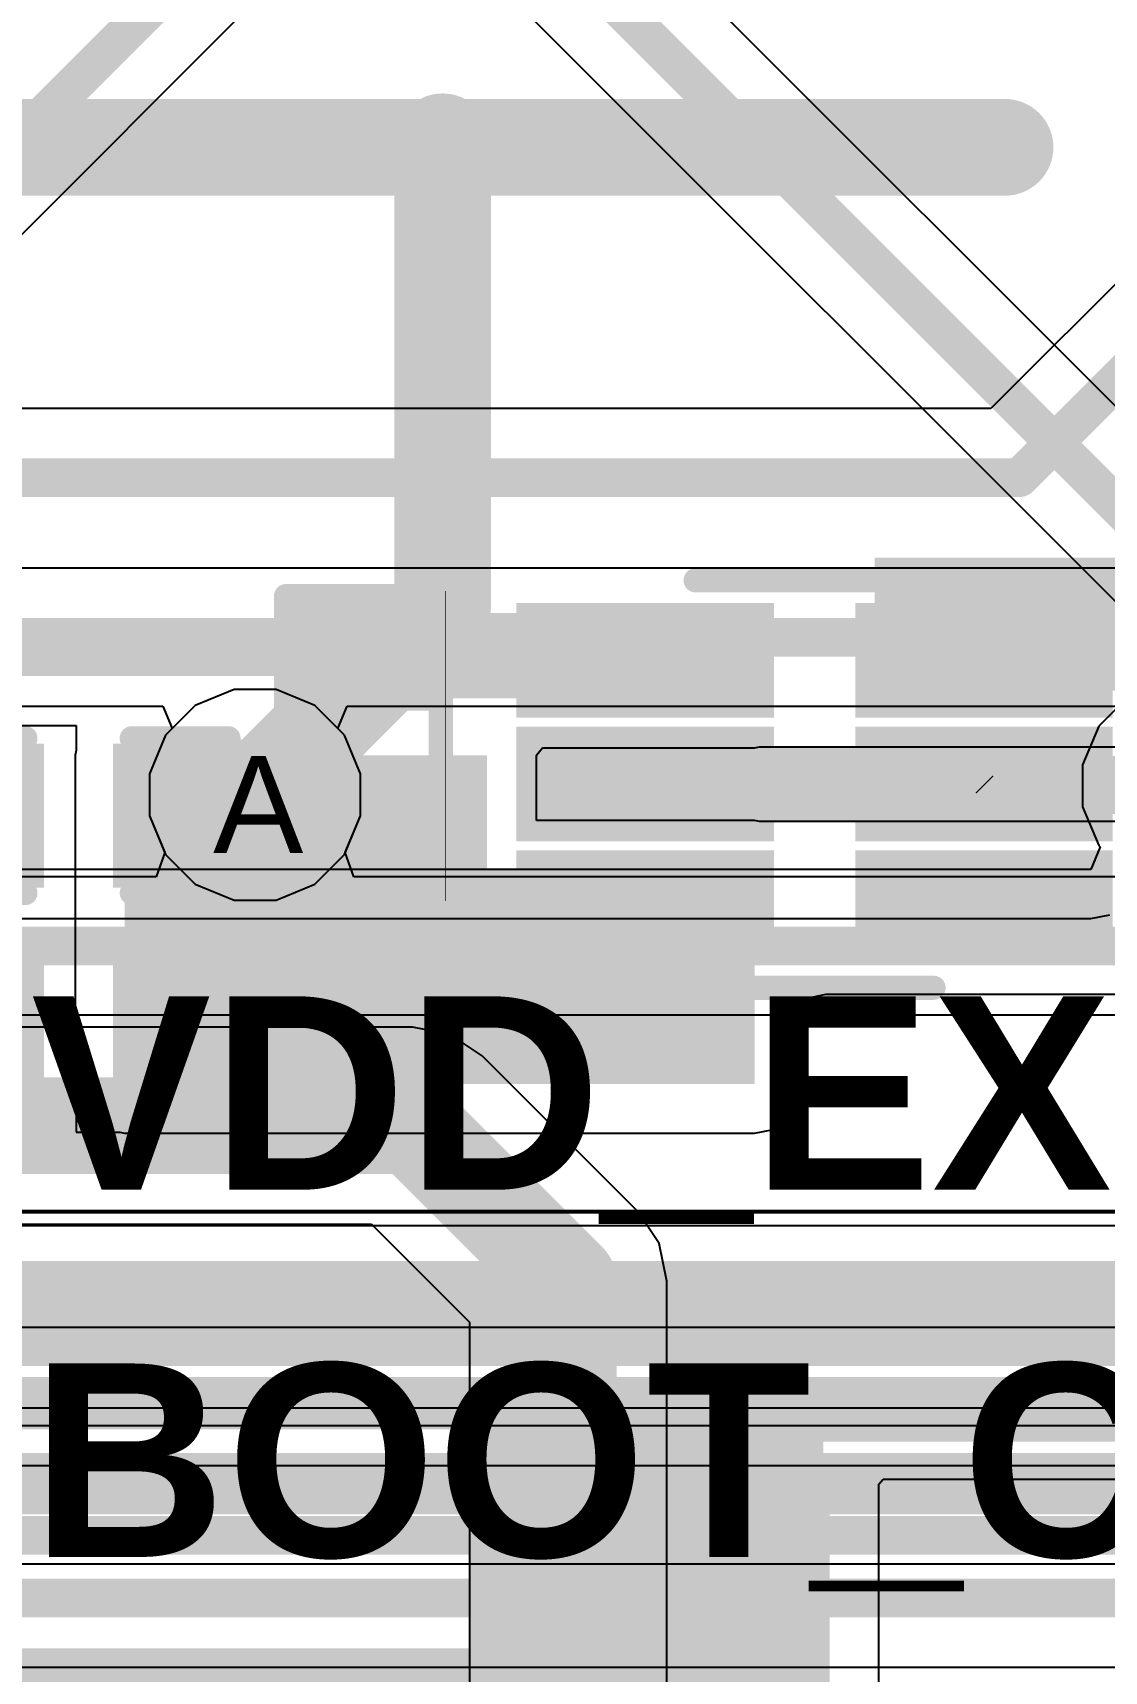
# Model space of a CAD drawing. Header units: inches. Extents: x 0 to 5271, y 0 to 5417.
# Drawn here: x 124.54 to 130.17, y 56.98 to 65.58 of the extents above; entities that cross this region are included whole.
import ezdxf

# ---------------------------------------------------------------- set-up
doc = ezdxf.new("R2010")
doc.units = ezdxf.units.IN
for name, color, linetype in [('Bottom Layer', 5, 'Continuous'), ('Bottom Overlay', 54, 'Continuous'), ('Bottom Paste', 16, 'Continuous'), ('Bottom Solder', 6, 'Continuous'), ('Drill Drawing', 1, 'Continuous'), ('L2_GND1', 16, 'Continuous'), ('L3_SIG1', 76, 'Continuous'), ('L4_PWR', 90, 'Continuous'), ('L5_GND2', 156, 'Continuous'), ('L6_SIG2', 130, 'Continuous'), ('L7_GND3', 216, 'Continuous'), ('Top Layer', 1, 'Continuous'), ('Top Overlay', 2, 'Continuous'), ('Via Holes', 16, 'Continuous')]:
    doc.layers.add(name, color=color, linetype=linetype)
doc.styles.add('Arial', font='', dxfattribs={"height": 0.2})
doc.styles.add('Arial_Bold', font='', dxfattribs={"height": 0.2})
doc.styles.get('Arial').set_extended_font_data('Arial')
doc.styles.get('Arial_Bold').set_extended_font_data('Arial', bold=True)

# ---------------------------------------------------------------- blocks, each defined once
blk = doc.blocks.new('RES_0402_B_286')
at = {"layer": 'Bottom Layer'}
for points in [[(-0.24130254, 0.31748476), (-0.24130254, -0.31751524), (-0.6985025399999999, -0.31751524), (-0.6985025399999999, 0.31748476)], [(0.69849746, 0.31748476), (0.69849746, -0.31751524), (0.24129746, -0.31751524), (0.24129746, 0.31748476)]]:
    blk.add_hatch(color=5, dxfattribs=at).paths.add_polyline_path(points)
at = {"layer": 'Bottom Paste'}
for points in [[(-0.24130254, 0.31748476), (-0.24130254, -0.31751524), (-0.6985025399999999, -0.31751524), (-0.6985025399999999, 0.31748476)], [(0.69849746, 0.31748476), (0.69849746, -0.31751524), (0.24129746, -0.31751524), (0.24129746, 0.31748476)]]:
    blk.add_hatch(color=16, dxfattribs=at).paths.add_polyline_path(points)
at = {"layer": 'Bottom Solder'}
for points in [[(-0.18630138, 0.37248592), (-0.18630138, -0.3725164), (-0.7535037, -0.3725164), (-0.7535037, 0.37248592)], [(0.7534986199999999, 0.37248592), (0.7534986199999999, -0.3725164), (0.1862963, -0.3725164), (0.1862962999999999, 0.37248592)]]:
    blk.add_hatch(color=6, dxfattribs=at).paths.add_polyline_path(points)
at = {"layer": 'Bottom Overlay'}
for points in [[(0.78739746, 0.40638476, 0.127, 0.127, 0), (-0.78740254, 0.40638476, 0.127, 0.127, 0)], [(-0.78740254, -0.40641524, 0.127, 0.127, 0), (-0.78740254, 0.40638476, 0.127, 0.127, 0)], [(0.8127974599999999, 0.43178476, 0.0032258, 0.0032258, 0), (-0.8128025399999999, 0.43178476, 0.0032258, 0.0032258, 0)], [(0.78739746, -0.40641524, 0.127, 0.127, 0), (0.78739746, 0.40638476, 0.127, 0.127, 0)], [(0.78739746, -0.40641524, 0.127, 0.127, 0), (-0.78740254, -0.40641524, 0.127, 0.127, 0)]]:
    blk.add_lwpolyline(points, format="xyseb", dxfattribs=at)
for points in [[(-0.8191525399999998, 0.40638476, 0.0635, 0.0635, 1), (-0.75565254, 0.40638476, 0.0635, 0.0635, 1)], [(-0.8191525399999998, 0.40638476, 0.0635, 0.0635, 1), (-0.75565254, 0.40638476, 0.0635, 0.0635, 1)], [(-0.8136077199999999, 0.43178476, 0.0016129, 0.0016129, 1), (-0.81199736, 0.43178476, 0.0016129, 0.0016129, 1)], [(0.7556474599999999, 0.40638476, 0.0635, 0.0635, 1), (0.8191474599999999, 0.40638476, 0.0635, 0.0635, 1)], [(0.7556474599999999, 0.40638476, 0.0635, 0.0635, 1), (0.8191474599999999, 0.40638476, 0.0635, 0.0635, 1)], [(0.81199228, 0.43178476, 0.0016129, 0.0016129, 1), (0.8136026399999999, 0.43178476, 0.0016129, 0.0016129, 1)], [(-0.8191525399999998, -0.40641524, 0.0635, 0.0635, 1), (-0.75565254, -0.40641524, 0.0635, 0.0635, 1)], [(-0.8191525399999998, -0.40641524, 0.0635, 0.0635, 1), (-0.75565254, -0.40641524, 0.0635, 0.0635, 1)], [(0.7556474599999999, -0.40641524, 0.0635, 0.0635, 1), (0.8191474599999999, -0.40641524, 0.0635, 0.0635, 1)], [(0.7556474599999999, -0.40641524, 0.0635, 0.0635, 1), (0.8191474599999999, -0.40641524, 0.0635, 0.0635, 1)]]:
    blk.add_lwpolyline(points, format="xyseb", close=True, dxfattribs=at)
blk = doc.blocks.new('SC_70_6_B_297')
at = {"layer": 'Bottom Layer'}
for points in [[(-1.4650212, 0.8499652799999999), (-0.31502096, 0.8499652799999999), (-0.31502096, 0.44996608), (-1.4650212, 0.44996608)], [(0.3150108, 0.8499652799999999), (1.46501104, 0.8499652799999999), (1.46501104, 0.44996608), (0.3150108, 0.44996608)], [(-1.4650212, 0.19997928), (-0.31502096, 0.19997928), (-0.31502096, -0.20001992), (-1.4650212, -0.20001992)], [(0.3150108, 0.19997928), (1.46501104, 0.19997928), (1.46501104, -0.20001992), (0.3150108, -0.20001992)], [(-1.4650212, -0.45000672), (-0.31502096, -0.45000672), (-0.31502096, -0.85000592), (-1.4650212, -0.85000592)], [(0.3150108, -0.45000672), (1.46501104, -0.45000672), (1.46501104, -0.85000592), (0.3150108, -0.85000592)]]:
    blk.add_hatch(color=5, dxfattribs=at).paths.add_polyline_path(points)
at = {"layer": 'Bottom Paste'}
for points in [[(-1.4650212, 0.8499652799999999), (-0.31502096, 0.8499652799999999), (-0.31502096, 0.44996608), (-1.4650212, 0.44996608)], [(0.3150108, 0.8499652799999999), (1.46501104, 0.8499652799999999), (1.46501104, 0.44996608), (0.3150108, 0.44996608)], [(-1.4650212, 0.19997928), (-0.31502096, 0.19997928), (-0.31502096, -0.20001992), (-1.4650212, -0.20001992)], [(0.3150108, 0.19997928), (1.46501104, 0.19997928), (1.46501104, -0.20001992), (0.3150108, -0.20001992)], [(-1.4650212, -0.45000672), (-0.31502096, -0.45000672), (-0.31502096, -0.85000592), (-1.4650212, -0.85000592)], [(0.3150108, -0.45000672), (1.46501104, -0.45000672), (1.46501104, -0.85000592), (0.3150108, -0.85000592)]]:
    blk.add_hatch(color=16, dxfattribs=at).paths.add_polyline_path(points)
at = {"layer": 'Bottom Solder'}
for points in [[(-1.5666212, 0.95156528), (-0.21342096, 0.95156528), (-0.21342096, 0.34836608), (-1.5666212, 0.34836608)], [(0.2134108, 0.95156528), (1.56661104, 0.95156528), (1.56661104, 0.34836608), (0.2134108, 0.34836608)], [(-1.5666212, 0.30157928), (-0.21342096, 0.30157928), (-0.21342096, -0.30161992), (-1.5666212, -0.30161992)], [(0.2134108, 0.30157928), (1.56661104, 0.30157928), (1.56661104, -0.30161992), (0.2134108, -0.30161992)], [(-1.5666212, -0.3484067199999999), (-0.21342096, -0.3484067199999999), (-0.21342096, -0.9516059199999999), (-1.5666212, -0.9516059199999999)], [(0.2134108, -0.3484067199999999), (1.56661104, -0.3484067199999999), (1.56661104, -0.9516059199999999), (0.2134108, -0.9516059199999999)]]:
    blk.add_hatch(color=6, dxfattribs=at).paths.add_polyline_path(points)
at = {"layer": 'Bottom Overlay'}
for points in [[(0.62498732, 1.06998008, 0.127, 0.127, 0), (-0.62499748, 1.06998008, 0.127, 0.127, 0)], [(-1.74061628, -0.53342032, 0.127, 0.127, 0), (-1.74061628, -0.78742032, 0.127, 0.127, 0)], [(-1.61361628, -0.66042032, 0.127, 0.127, 0), (-1.74061628, -0.53342032, 0.127, 0.127, 0)], [(-1.61361628, -0.66042032, 0.127, 0.127, 0), (-1.74061628, -0.78742032, 0.127, 0.127, 0)], [(0.62498732, -1.07002072, 0.127, 0.127, 0), (-0.62499748, -1.07002072, 0.127, 0.127, 0)]]:
    blk.add_lwpolyline(points, format="xyseb", dxfattribs=at)
for points in [[(-0.6567474799999999, 1.06998008, 0.0635, 0.0635, 1), (-0.5932474799999999, 1.06998008, 0.0635, 0.0635, 1)], [(0.59323732, 1.06998008, 0.0635, 0.0635, 1), (0.65673732, 1.06998008, 0.0635, 0.0635, 1)], [(-1.77236628, -0.53342032, 0.0635, 0.0635, 1), (-1.70886628, -0.53342032, 0.0635, 0.0635, 1)], [(-1.77236628, -0.53342032, 0.0635, 0.0635, 1), (-1.70886628, -0.53342032, 0.0635, 0.0635, 1)], [(-1.64536628, -0.66042032, 0.0635, 0.0635, 1), (-1.58186628, -0.66042032, 0.0635, 0.0635, 1)], [(-1.64536628, -0.66042032, 0.0635, 0.0635, 1), (-1.58186628, -0.66042032, 0.0635, 0.0635, 1)], [(-1.77236628, -0.78742032, 0.0635, 0.0635, 1), (-1.70886628, -0.78742032, 0.0635, 0.0635, 1)], [(-1.77236628, -0.78742032, 0.0635, 0.0635, 1), (-1.70886628, -0.78742032, 0.0635, 0.0635, 1)], [(-0.6567474799999999, -1.07002072, 0.0635, 0.0635, 1), (-0.5932474799999999, -1.07002072, 0.0635, 0.0635, 1)], [(0.59323732, -1.07002072, 0.0635, 0.0635, 1), (0.65673732, -1.07002072, 0.0635, 0.0635, 1)]]:
    blk.add_lwpolyline(points, format="xyseb", close=True, dxfattribs=at)
blk = doc.blocks.new('SOD_123_B_302')
at = {"layer": 'Bottom Layer'}
for points in [[(-2.05001368, -0.45001053), (-2.05001368, 0.4499902099999999), (-1.10001304, 0.4499902099999999), (-1.10001304, -0.45001053)], [(1.09999272, -0.45001053), (1.09999272, 0.4499902099999999), (2.04999336, 0.4499902099999999), (2.04999336, -0.45001053)]]:
    blk.add_hatch(color=5, dxfattribs=at).paths.add_polyline_path(points)
at = {"layer": 'Bottom Overlay'}
for points in [[(0.96524064, 0.5077358399999999), (2.81944064, 0.5077358399999999), (2.81944064, 0.79973424), (0.96524064, 0.79973424)], [(2.11987384, -0.78776576), (2.81944064, -0.78776576), (2.81944064, 0.7870342399999999), (2.11987384, 0.7870342399999999)], [(0.96524064, -0.80031336), (2.81944064, -0.80031336), (2.81944064, -0.50831496), (0.96524064, -0.50831496)]]:
    blk.add_hatch(color=54, dxfattribs=at).paths.add_polyline_path(points)
at = {"layer": 'Bottom Paste'}
for points in [[(-2.05001368, -0.45001053), (-2.05001368, 0.4499902099999999), (-1.10001304, 0.4499902099999999), (-1.10001304, -0.45001053)], [(1.09999272, -0.45001053), (1.09999272, 0.4499902099999999), (2.04999336, 0.4499902099999999), (2.04999336, -0.45001053)]]:
    blk.add_hatch(color=16, dxfattribs=at).paths.add_polyline_path(points)
at = {"layer": 'Bottom Solder'}
for points in [[(-2.15161368, -0.5516105299999999), (-2.15161368, 0.55159021), (-0.9984130399999999, 0.55159021), (-0.9984130399999999, -0.5516105299999999)], [(0.99839272, -0.5516105299999999), (0.99839272, 0.55159021), (2.15159336, 0.55159021), (2.15159336, -0.5516105299999999)]]:
    blk.add_hatch(color=6, dxfattribs=at).paths.add_polyline_path(points)
at = {"layer": 'Bottom Overlay'}
for points in [[(-1.37161016, 0.7365898399999999, 0.127, 0.127, 0), (-1.37161016, 0.58418984, 0.127, 0.127, 0)], [(0.96518984, 0.7365898399999999, 0.127, 0.127, 0), (-1.37161016, 0.7365898399999999, 0.127, 0.127, 0)], [(-1.37161016, -0.58421016, 0.127, 0.127, 0), (-1.37161016, -0.7366101599999999, 0.127, 0.127, 0)], [(0.96518984, -0.7366101599999999, 0.127, 0.127, 0), (-1.37161016, -0.7366101599999999, 0.127, 0.127, 0)]]:
    blk.add_lwpolyline(points, format="xyseb", dxfattribs=at)
for points in [[(-1.40336016, 0.7365898399999999, 0.0635, 0.0635, 1), (-1.33986016, 0.7365898399999999, 0.0635, 0.0635, 1)], [(-1.40336016, 0.7365898399999999, 0.0635, 0.0635, 1), (-1.33986016, 0.7365898399999999, 0.0635, 0.0635, 1)], [(0.9334398399999999, 0.7365898399999999, 0.0635, 0.0635, 1), (0.99693984, 0.7365898399999999, 0.0635, 0.0635, 1)], [(-1.40336016, 0.58418984, 0.0635, 0.0635, 1), (-1.33986016, 0.58418984, 0.0635, 0.0635, 1)], [(-1.40336016, -0.58421016, 0.0635, 0.0635, 1), (-1.33986016, -0.58421016, 0.0635, 0.0635, 1)], [(-1.40336016, -0.7366101599999999, 0.0635, 0.0635, 1), (-1.33986016, -0.7366101599999999, 0.0635, 0.0635, 1)], [(-1.40336016, -0.7366101599999999, 0.0635, 0.0635, 1), (-1.33986016, -0.7366101599999999, 0.0635, 0.0635, 1)], [(0.9334398399999999, -0.7366101599999999, 0.0635, 0.0635, 1), (0.99693984, -0.7366101599999999, 0.0635, 0.0635, 1)]]:
    blk.add_lwpolyline(points, format="xyseb", close=True, dxfattribs=at)
blk = doc.blocks.new('CAP_0402_B_333')
at = {"layer": 'Bottom Layer'}
for points in [[(-0.2413177799999999, 0.31751524), (-0.2413177800000001, -0.31748476), (-0.69851778, -0.31748476), (-0.69851778, 0.31751524)], [(0.6984822199999999, 0.31751524), (0.6984822199999999, -0.31748476), (0.2412822199999999, -0.31748476), (0.24128222, 0.31751524)]]:
    blk.add_hatch(color=5, dxfattribs=at).paths.add_polyline_path(points)
at = {"layer": 'Bottom Paste'}
for points in [[(-0.2413177799999999, 0.31751524), (-0.2413177800000001, -0.31748476), (-0.69851778, -0.31748476), (-0.69851778, 0.31751524)], [(0.6984822199999999, 0.31751524), (0.6984822199999999, -0.31748476), (0.2412822199999999, -0.31748476), (0.24128222, 0.31751524)]]:
    blk.add_hatch(color=16, dxfattribs=at).paths.add_polyline_path(points)
at = {"layer": 'Bottom Solder'}
for points in [[(-0.1813178999999999, 0.3775151199999999), (-0.1813179000000001, -0.37748464), (-0.75851766, -0.3774846399999999), (-0.75851766, 0.37751512)], [(0.7584820999999999, 0.3775151199999999), (0.7584820999999999, -0.37748464), (0.1812823399999999, -0.3774846399999999), (0.1812823400000001, 0.37751512)]]:
    blk.add_hatch(color=6, dxfattribs=at).paths.add_polyline_path(points)
at = {"layer": 'Bottom Overlay'}
for points in [[(-0.78741778, -0.40638476, 0.127, 0.127, 0), (-0.78741778, 0.40641524, 0.127, 0.127, 0)], [(-0.78741778, 0.40641524, 0.127, 0.127, 0), (-0.27941778, 0.40641524, 0.127, 0.127, 0)], [(0.27938222, 0.40641524, 0.127, 0.127, 0), (0.78738222, 0.40641524, 0.127, 0.127, 0)], [(0.78738222, -0.40638476, 0.127, 0.127, 0), (0.78738222, 0.40641524, 0.127, 0.127, 0)], [(-0.78741778, -0.40638476, 0.127, 0.127, 0), (-0.27941778, -0.40638476, 0.127, 0.127, 0)], [(0.27938222, -0.40638476, 0.127, 0.127, 0), (0.78738222, -0.40638476, 0.127, 0.127, 0)]]:
    blk.add_lwpolyline(points, format="xyseb", dxfattribs=at)
for points in [[(-0.81916778, 0.40641524, 0.0635, 0.0635, 1), (-0.75566778, 0.40641524, 0.0635, 0.0635, 1)], [(-0.81916778, 0.40641524, 0.0635, 0.0635, 1), (-0.75566778, 0.40641524, 0.0635, 0.0635, 1)], [(-0.3111677799999999, 0.40641524, 0.0635, 0.0635, 1), (-0.24766778, 0.40641524, 0.0635, 0.0635, 1)], [(0.24763222, 0.40641524, 0.0635, 0.0635, 1), (0.31113222, 0.40641524, 0.0635, 0.0635, 1)], [(0.75563222, 0.40641524, 0.0635, 0.0635, 1), (0.81913222, 0.40641524, 0.0635, 0.0635, 1)], [(0.75563222, 0.40641524, 0.0635, 0.0635, 1), (0.81913222, 0.40641524, 0.0635, 0.0635, 1)], [(-0.81916778, -0.40638476, 0.0635, 0.0635, 1), (-0.75566778, -0.40638476, 0.0635, 0.0635, 1)], [(-0.81916778, -0.40638476, 0.0635, 0.0635, 1), (-0.75566778, -0.40638476, 0.0635, 0.0635, 1)], [(-0.3111677799999999, -0.40638476, 0.0635, 0.0635, 1), (-0.24766778, -0.40638476, 0.0635, 0.0635, 1)], [(0.24763222, -0.40638476, 0.0635, 0.0635, 1), (0.31113222, -0.40638476, 0.0635, 0.0635, 1)], [(0.75563222, -0.40638476, 0.0635, 0.0635, 1), (0.81913222, -0.40638476, 0.0635, 0.0635, 1)], [(0.75563222, -0.40638476, 0.0635, 0.0635, 1), (0.81913222, -0.40638476, 0.0635, 0.0635, 1)]]:
    blk.add_lwpolyline(points, format="xyseb", close=True, dxfattribs=at)
blk = doc.blocks.new('CAP_0402_B_336')
at = {"layer": 'Bottom Layer'}
for points in [[(-0.2413380999999999, 0.3175101599999999), (-0.2413381000000001, -0.31748984), (-0.6985381, -0.3174898399999999), (-0.6985381, 0.31751016)], [(0.6984619, 0.3175101599999999), (0.6984619, -0.31748984), (0.2412618999999999, -0.3174898399999999), (0.2412619000000001, 0.31751016)]]:
    blk.add_hatch(color=5, dxfattribs=at).paths.add_polyline_path(points)
at = {"layer": 'Bottom Paste'}
for points in [[(-0.2413380999999999, 0.3175101599999999), (-0.2413381000000001, -0.31748984), (-0.6985381, -0.3174898399999999), (-0.6985381, 0.31751016)], [(0.6984619, 0.3175101599999999), (0.6984619, -0.31748984), (0.2412618999999999, -0.3174898399999999), (0.2412619000000001, 0.31751016)]]:
    blk.add_hatch(color=16, dxfattribs=at).paths.add_polyline_path(points)
at = {"layer": 'Bottom Solder'}
for points in [[(-0.1813382199999999, 0.3775100399999999), (-0.1813382200000001, -0.3774897200000001), (-0.75853798, -0.3774897199999999), (-0.75853798, 0.37751004)], [(0.75846178, 0.3775100399999999), (0.75846178, -0.3774897200000001), (0.1812620199999999, -0.3774897199999999), (0.1812620200000001, 0.37751004)]]:
    blk.add_hatch(color=6, dxfattribs=at).paths.add_polyline_path(points)
at = {"layer": 'Bottom Overlay'}
for points in [[(-0.7874381, 0.40641016, 0.127, 0.127, 0), (-0.2794381, 0.40641016, 0.127, 0.127, 0)], [(-0.7874381, -0.4063898399999999, 0.127, 0.127, 0), (-0.7874381, 0.40641016, 0.127, 0.127, 0)], [(0.2793619, 0.40641016, 0.127, 0.127, 0), (0.7873619, 0.40641016, 0.127, 0.127, 0)], [(0.7873619, -0.4063898399999999, 0.127, 0.127, 0), (0.7873619, 0.40641016, 0.127, 0.127, 0)], [(-0.7874381, -0.4063898399999999, 0.127, 0.127, 0), (-0.2794381, -0.4063898399999999, 0.127, 0.127, 0)], [(0.2793619, -0.4063898399999999, 0.127, 0.127, 0), (0.7873619, -0.4063898399999999, 0.127, 0.127, 0)]]:
    blk.add_lwpolyline(points, format="xyseb", dxfattribs=at)
for points in [[(-0.8191881, 0.40641016, 0.0635, 0.0635, 1), (-0.7556881, 0.40641016, 0.0635, 0.0635, 1)], [(-0.8191881, 0.40641016, 0.0635, 0.0635, 1), (-0.7556881, 0.40641016, 0.0635, 0.0635, 1)], [(-0.3111881, 0.40641016, 0.0635, 0.0635, 1), (-0.2476881, 0.40641016, 0.0635, 0.0635, 1)], [(0.2476119, 0.40641016, 0.0635, 0.0635, 1), (0.3111119, 0.40641016, 0.0635, 0.0635, 1)], [(0.7556119, 0.40641016, 0.0635, 0.0635, 1), (0.8191118999999999, 0.40641016, 0.0635, 0.0635, 1)], [(0.7556119, 0.40641016, 0.0635, 0.0635, 1), (0.8191118999999999, 0.40641016, 0.0635, 0.0635, 1)], [(-0.8191881, -0.4063898399999999, 0.0635, 0.0635, 1), (-0.7556881, -0.4063898399999999, 0.0635, 0.0635, 1)], [(-0.8191881, -0.4063898399999999, 0.0635, 0.0635, 1), (-0.7556881, -0.4063898399999999, 0.0635, 0.0635, 1)], [(-0.3111881, -0.4063898399999999, 0.0635, 0.0635, 1), (-0.2476881, -0.4063898399999999, 0.0635, 0.0635, 1)], [(0.2476119, -0.4063898399999999, 0.0635, 0.0635, 1), (0.3111119, -0.4063898399999999, 0.0635, 0.0635, 1)], [(0.7556119, -0.4063898399999999, 0.0635, 0.0635, 1), (0.8191118999999999, -0.4063898399999999, 0.0635, 0.0635, 1)], [(0.7556119, -0.4063898399999999, 0.0635, 0.0635, 1), (0.8191118999999999, -0.4063898399999999, 0.0635, 0.0635, 1)]]:
    blk.add_lwpolyline(points, format="xyseb", close=True, dxfattribs=at)

msp = doc.modelspace()

# ---------------------------------------------------------------- hatches: boundary and pattern name
at = {"layer": 'Bottom Layer'}
for points in [[(128.96514212, 62.12647467999999), (135.72616492, 62.12647467999999), (135.72616492, 62.82649868), (128.96514212, 62.82649868)], [(125.96255732, 62.08659667999999), (128.33512052, 62.08659667999999), (128.33512052, 62.53510988), (125.96255732, 62.53510988)], [(127.18511012, 61.43661067999999), (130.11515252, 61.43661067999999), (130.11515252, 61.83660988), (127.18511012, 61.83660988)], [(125.02494172, 60.06175948), (126.93009412, 60.06175948), (126.93009412, 61.78814668), (125.02494172, 61.78814668)], [(125.02494172, 60.78662467999999), (128.33512052, 60.78662467999999), (128.33512052, 61.18662388), (125.02494172, 61.18662388)], [(126.28005732, 60.06175948), (128.33512052, 60.06175948), (128.33512052, 61.18662388), (126.28005732, 61.18662388)], [(126.97718572, 55.36895707999999), (128.72897292, 55.36895707999999), (128.72897292, 57.95929988), (126.97718572, 57.95929988)]]:
    msp.add_hatch(color=5, dxfattribs=at).paths.add_polyline_path(points)
h = msp.add_hatch(color=5, dxfattribs=at)
edge = h.paths.add_edge_path()
edge.add_arc((125.71074172, 61.57980572), 0.2999994, 0, 360)
at = {"layer": 'L2_GND1'}
h = msp.add_hatch(color=16, dxfattribs=at)
edge = h.paths.add_edge_path()
edge.add_arc((125.71074172, 61.57980572), 0.2999994, 0, 360)
at = {"layer": 'L3_SIG1'}
h = msp.add_hatch(color=76, dxfattribs=at)
edge = h.paths.add_edge_path()
edge.add_arc((125.71074172, 61.57980572), 0.2999994, 0, 360)
at = {"layer": 'L4_PWR'}
h = msp.add_hatch(color=90, dxfattribs=at)
edge = h.paths.add_edge_path()
edge.add_arc((125.71074172, 61.57980572), 0.2999994, 0, 360)
at = {"layer": 'L5_GND2'}
h = msp.add_hatch(color=156, dxfattribs=at)
edge = h.paths.add_edge_path()
edge.add_arc((125.71074172, 61.57980572), 0.2999994, 0, 360)
at = {"layer": 'L6_SIG2'}
h = msp.add_hatch(color=130, dxfattribs=at)
edge = h.paths.add_edge_path()
edge.add_arc((125.71074172, 61.57980572), 0.2999994, 0, 360)
at = {"layer": 'L7_GND3'}
h = msp.add_hatch(color=216, dxfattribs=at)
edge = h.paths.add_edge_path()
edge.add_arc((125.71074172, 61.57980572), 0.2999994, 0, 360)
at = {"layer": 'Top Layer'}
h = msp.add_hatch(color=1, dxfattribs=at)
edge = h.paths.add_edge_path()
edge.add_arc((125.71074172, 61.57980572), 0.2999994, 0, 360)
at = {"layer": 'Via Holes'}
h = msp.add_hatch(color=7, dxfattribs=at)
edge = h.paths.add_edge_path()
edge.add_arc((125.71074172, 61.57980572), 0.1499997, 0, 360)

# ---------------------------------------------------------------- linework, layer by layer
at = {"layer": 'Bottom Layer'}
for p, q in [((131.02637244, 65.0588234), (129.57611626, 63.60856722)), ((129.57611626, 63.60856722), (121.8184127, 63.60856722)), ((122.3629506, 61.94363277999999), (124.77094172, 61.94363277999999)), ((124.77094172, 61.94363277999999), (124.77094172, 61.81316313999999)), ((124.77094172, 61.81316313999999), (124.76596586, 61.78814668)), ((127.18906998, 61.78814413999999), (127.22146768, 61.82762082)), ((127.22146768, 61.82762082), (128.33512052, 61.82762082)), ((128.33512052, 61.82762082), (128.36013698, 61.83259667999999)), ((128.36013698, 61.83259667999999), (128.5841472, 61.83259667999999)), ((128.5841472, 61.83259667999999), (128.58911036, 61.83259414)), ((128.58911036, 61.83259414), (128.58911036, 61.83259159999999)), ((128.58911036, 61.83259159999999), (128.71115228, 61.83259159999999)), ((128.71115228, 61.83259159999999), (128.71115228, 61.83259667999999)), ((128.71115228, 61.83259667999999), (130.36914744, 61.83259667999999)), ((124.76596586, 61.78814668), (124.76596586, 61.18662388)), ((127.18906998, 61.44559973999999), (127.18906998, 61.78814413999999)), ((128.33512052, 61.44559973999999), (127.18906998, 61.44559973999999)), ((128.36013698, 61.44062388), (128.33512052, 61.44559973999999)), ((128.58414466, 61.44062388), (128.36013698, 61.44062388)), ((128.58911544, 61.44062642), (128.58414466, 61.44062388)), ((128.7111472, 61.44062642), (128.58911544, 61.44062642)), ((128.71611798, 61.44062388), (128.7111472, 61.44062642)), ((130.36914744, 61.44062388), (128.71611798, 61.44062388)), ((124.76596586, 61.18662388), (124.76596586, 60.06175948)), ((128.59409638, 60.5086039), (128.7111472, 60.53262214)), ((128.59409638, 60.06175948), (128.59409638, 60.5086039)), ((128.7111472, 60.53262214), (128.72109892, 60.53262468)), ((128.72109892, 60.53262468), (130.36914744, 60.53262468)), ((124.76596586, 60.06175948), (124.77104332, 60.03623248)), ((124.77104332, 60.03623248), (124.77104332, 59.80775947999999)), ((128.57438344, 59.96265376), (128.59409638, 60.06175948)), ((128.51824436, 59.87863564), (128.57438344, 59.96265376)), ((128.33512052, 59.80278361999999), (128.43422624, 59.82249656)), ((128.43422624, 59.82249656), (128.51824436, 59.87863564)), ((124.77104332, 59.80775947999999), (124.99992526, 59.80775947999999)), ((124.99992526, 59.80775947999999), (125.02494172, 59.80278361999999)), ((125.02494172, 59.80278361999999), (128.33512052, 59.80278361999999)), ((131.29399446, 59.31596722), (122.81384632, 59.31596722)), ((128.98794878, 57.95929734), (129.00987406, 57.98601306)), ((128.98794878, 56.87455478), (128.98794878, 57.95929734)), ((129.00987406, 57.98601306), (134.12616812, 57.98601306))]:
    msp.add_line(p, q, dxfattribs=at)
for points in [[(129.72629884, 63.246, 0.2032, 0.2032, 0), (131.90618272, 65.42588388, 0.2032, 0.2032, 0)], [(121.8184, 63.246, 0.2032, 0.2032, 0), (129.72629884, 63.246, 0.2032, 0.2032, 0)], [(121.412, 62.30619999999999, 0.2032, 0.2032, 0), (126.27974744, 62.30619999999999, 0.2032, 0.2032, 0)], [(126.27974744, 62.30619999999999, 0.2032, 0.2032, 0), (126.28005732, 62.30650987999999, 0.2032, 0.2032, 0)], [(129.54502412, 61.63173347999999, 0.3048, 0.3048, 0), (130.60770932, 61.63173347999999, 0.3048, 0.3048, 0)], [(129.54014732, 61.63661028, 0.127, 0.127, 0), (129.54502412, 61.63173347999999, 0.127, 0.127, 0)], [(129.54502412, 61.63173347999999, 0.127, 0.127, 0), (129.58144772, 61.59530987999999, 0.127, 0.127, 0)], [(58.37762264, 58.9534, 0.2032, 0.2032, 0), (131.44417704, 58.9534, 0.2032, 0.2032, 0)], [(100.53319492, 58.34858027999999, 0.2032, 0.2032, 0), (139.56898172, 58.34858027999999, 0.2032, 0.2032, 0)], [(13.68919792, 56.46092848, 1.27, 1.27, 0), (127.85307932, 56.46092848, 1.27, 1.27, 0)]]:
    msp.add_lwpolyline(points, format="xyseb", dxfattribs=at)
for points in [[(129.67549884, 63.246, 0.1016, 0.1016, 1), (129.77709884, 63.246, 0.1016, 0.1016, 1)], [(129.67549884, 63.246, 0.1016, 0.1016, 1), (129.77709884, 63.246, 0.1016, 0.1016, 1)], [(126.22894744, 62.30619999999999, 0.1016, 0.1016, 1), (126.33054744, 62.30619999999999, 0.1016, 0.1016, 1)], [(126.22894744, 62.30619999999999, 0.1016, 0.1016, 1), (126.33054744, 62.30619999999999, 0.1016, 0.1016, 1)], [(126.22925732, 62.30650987999999, 0.1016, 0.1016, 1), (126.33085732, 62.30650987999999, 0.1016, 0.1016, 1)], [(129.46882412, 61.63173347999999, 0.1524, 0.1524, 1), (129.62122412, 61.63173347999999, 0.1524, 0.1524, 1)], [(129.50839732, 61.63661028, 0.0635, 0.0635, 1), (129.57189732, 61.63661028, 0.0635, 0.0635, 1)], [(129.51327412, 61.63173347999999, 0.0635, 0.0635, 1), (129.57677412, 61.63173347999999, 0.0635, 0.0635, 1)], [(129.51327412, 61.63173347999999, 0.0635, 0.0635, 1), (129.57677412, 61.63173347999999, 0.0635, 0.0635, 1)], [(129.54969772, 61.59530987999999, 0.0635, 0.0635, 1), (129.61319772, 61.59530987999999, 0.0635, 0.0635, 1)], [(127.53557932, 56.46092848, 0.635, 0.635, 1), (128.17057932, 56.46092848, 0.635, 0.635, 1)]]:
    msp.add_lwpolyline(points, format="xyseb", close=True, dxfattribs=at)
at = {"layer": 'L2_GND1'}
for p, q in [((125.60054382, 62.13380512), (125.39692726, 62.04946442)), ((125.82093962, 62.13380512), (125.60054382, 62.13380512)), ((126.02455618, 62.04946442), (125.82093962, 62.13380512)), ((125.39692726, 62.04946442), (125.24108302, 61.89362018)), ((126.18040042, 61.89362018), (126.02455618, 62.04946442)), ((125.24108302, 61.89362018), (125.15674232, 61.69000361999999)), ((126.26474112, 61.69000361999999), (126.18040042, 61.89362018)), ((125.15674232, 61.69000361999999), (125.15674232, 61.46960781999999)), ((126.26474112, 61.46960781999999), (126.26474112, 61.69000361999999)), ((125.15674232, 61.46960781999999), (125.24108302, 61.26599126)), ((126.18040042, 61.26599126), (126.26474112, 61.46960781999999)), ((125.24108302, 61.26599126), (125.39692726, 61.11014702)), ((126.02455618, 61.11014702), (126.18040042, 61.26599126)), ((125.39692726, 61.11014702), (125.60054382, 61.02580631999999)), ((125.82093962, 61.02580631999999), (126.02455618, 61.11014702)), ((125.60054382, 61.02580631999999), (125.82093962, 61.02580631999999)), ((135.35162414, 58.78256722), (115.4577066, 58.78256467999999)), ((115.60788664, 58.05743024), (135.47862414, 58.05743278))]:
    msp.add_line(p, q, dxfattribs=at)
msp.add_lwpolyline([(115.4577066, 58.41999746, 0.2032, 0.2032, 0), (141.224, 58.41999999999999, 0.2032, 0.2032, 0)], format="xyseb", dxfattribs=at)
at = {"layer": 'L3_SIG1'}
for p, q in [((125.60054382, 62.13380512), (125.39692726, 62.04946442)), ((125.82093962, 62.13380512), (125.60054382, 62.13380512)), ((126.02455618, 62.04946442), (125.82093962, 62.13380512)), ((125.39692726, 62.04946442), (125.24108302, 61.89362018)), ((126.18040042, 61.89362018), (126.02455618, 62.04946442)), ((125.24108302, 61.89362018), (125.15674232, 61.69000361999999)), ((126.26474112, 61.69000361999999), (126.18040042, 61.89362018)), ((125.15674232, 61.69000361999999), (125.15674232, 61.46960781999999)), ((126.26474112, 61.46960781999999), (126.26474112, 61.69000361999999)), ((125.15674232, 61.46960781999999), (125.24108302, 61.26599126)), ((126.18040042, 61.26599126), (126.26474112, 61.46960781999999)), ((125.24108302, 61.26599126), (125.39692726, 61.11014702)), ((126.02455618, 61.11014702), (126.18040042, 61.26599126)), ((125.39692726, 61.11014702), (125.60054382, 61.02580631999999)), ((125.82093962, 61.02580631999999), (126.02455618, 61.11014702)), ((125.60054382, 61.02580631999999), (125.82093962, 61.02580631999999))]:
    msp.add_line(p, q, dxfattribs=at)
at = {"layer": 'L4_PWR'}
for p, q in [((130.27824084, 62.07598456), (130.14292742, 61.94067113999999)), ((130.14292742, 61.94067113999999), (130.05858672, 61.73705458)), ((130.05858672, 61.73705458), (130.05858672, 61.51665878)), ((130.05858672, 61.51665878), (130.14292742, 61.31304222)), ((130.15003688, 61.30593276), (130.10143398, 61.18859999999999)), ((130.14292742, 61.31304222), (130.15003688, 61.30593276)), ((130.10143398, 61.18859999999999), (124.43465588, 61.18859999999999)), ((130.10143398, 60.92962413999999), (130.2005397, 60.94933707999999)), ((124.43465588, 60.92962413999999), (130.10143398, 60.92962413999999)), ((126.5378216, 60.36035172), (122.57442592, 60.36035172)), ((126.73603304, 60.32092584), (126.5378216, 60.36035172)), ((126.90406928, 60.20864768), (126.73603304, 60.32092584)), ((127.7218426, 59.39087436), (126.90406928, 60.20864768)), ((127.83412076, 59.22284066), (127.7218426, 59.39087436)), ((122.57442592, 59.32444827999999), (126.32327796, 59.32444827999999)), ((126.32327796, 59.32444827999999), (126.8376432, 58.81008303999999)), ((127.87354664, 59.02462668), (127.83412076, 59.22284066)), ((127.87354664, 52.94388446), (127.87354664, 59.02462668)), ((126.8376432, 58.81008303999999), (126.8376432, 52.6049113))]:
    msp.add_line(p, q, dxfattribs=at)
for points in [[(126.69590612, 64.98107399999999, 0.508, 0.508, 0), (126.69590612, 65.01018748, 0.508, 0.508, 0)], [(120.861074, 64.98107399999999, 0.508, 0.508, 0), (126.69590612, 64.98107399999999, 0.508, 0.508, 0)], [(126.69590612, 64.98107399999999, 0.508, 0.508, 0), (129.65085322, 64.98107399999999, 0.508, 0.508, 0)], [(126.69590612, 62.56497012, 0.508, 0.508, 0), (126.69590612, 64.98107399999999, 0.508, 0.508, 0)], [(125.71074172, 61.57980572, 0.508, 0.508, 0), (126.69590612, 62.56497012, 0.508, 0.508, 0)], [(122.3772, 59.84239999999999, 0.508, 0.508, 0), (126.5378216, 59.84239999999999, 0.508, 0.508, 0)], [(126.5378216, 59.84239999999999, 0.508, 0.508, 0), (127.35559492, 59.02462668, 0.508, 0.508, 0)], [(127.35559492, 51.34503828, 0.508, 0.508, 0), (127.35559492, 59.02462668, 0.508, 0.508, 0)]]:
    msp.add_lwpolyline(points, format="xyseb", dxfattribs=at)
for points in [[(126.56890612, 65.01018748, 0.254, 0.254, 1), (126.82290612, 65.01018748, 0.254, 0.254, 1)], [(126.56890612, 64.98107399999999, 0.254, 0.254, 1), (126.82290612, 64.98107399999999, 0.254, 0.254, 1)], [(126.56890612, 64.98107399999999, 0.254, 0.254, 1), (126.82290612, 64.98107399999999, 0.254, 0.254, 1)], [(126.56890612, 64.98107399999999, 0.254, 0.254, 1), (126.82290612, 64.98107399999999, 0.254, 0.254, 1)], [(126.56890612, 64.98107399999999, 0.254, 0.254, 1), (126.82290612, 64.98107399999999, 0.254, 0.254, 1)], [(129.52385322, 64.98107399999999, 0.254, 0.254, 1), (129.77785322, 64.98107399999999, 0.254, 0.254, 1)], [(126.56890612, 62.56497012, 0.254, 0.254, 1), (126.82290612, 62.56497012, 0.254, 0.254, 1)], [(126.56890612, 62.56497012, 0.254, 0.254, 1), (126.82290612, 62.56497012, 0.254, 0.254, 1)], [(125.58374172, 61.57980572, 0.254, 0.254, 1), (125.83774172, 61.57980572, 0.254, 0.254, 1)], [(126.4108216, 59.84239999999999, 0.254, 0.254, 1), (126.6648216, 59.84239999999999, 0.254, 0.254, 1)], [(126.4108216, 59.84239999999999, 0.254, 0.254, 1), (126.6648216, 59.84239999999999, 0.254, 0.254, 1)], [(127.22859492, 59.02462668, 0.254, 0.254, 1), (127.48259492, 59.02462668, 0.254, 0.254, 1)], [(127.22859492, 59.02462668, 0.254, 0.254, 1), (127.48259492, 59.02462668, 0.254, 0.254, 1)]]:
    msp.add_lwpolyline(points, format="xyseb", close=True, dxfattribs=at)
at = {"layer": 'L5_GND2'}
for p, q in [((125.60054382, 62.13380512), (125.39692726, 62.04946442)), ((125.82093962, 62.13380512), (125.60054382, 62.13380512)), ((126.02455618, 62.04946442), (125.82093962, 62.13380512)), ((125.39692726, 62.04946442), (125.24108302, 61.89362018)), ((126.18040042, 61.89362018), (126.02455618, 62.04946442)), ((125.24108302, 61.89362018), (125.15674232, 61.69000361999999)), ((126.26474112, 61.69000361999999), (126.18040042, 61.89362018)), ((125.15674232, 61.69000361999999), (125.15674232, 61.46960781999999)), ((126.26474112, 61.46960781999999), (126.26474112, 61.69000361999999)), ((125.15674232, 61.46960781999999), (125.24108302, 61.26599126)), ((126.18040042, 61.26599126), (126.26474112, 61.46960781999999)), ((125.24108302, 61.26599126), (125.39692726, 61.11014702)), ((126.02455618, 61.11014702), (126.18040042, 61.26599126)), ((125.39692726, 61.11014702), (125.60054382, 61.02580631999999)), ((125.82093962, 61.02580631999999), (126.02455618, 61.11014702)), ((125.60054382, 61.02580631999999), (125.82093962, 61.02580631999999)), ((135.45580986, 59.3843999), (122.86860872, 59.3843999)), ((107.43463908, 56.99800386), (136.30698926, 56.99800386))]:
    msp.add_line(p, q, dxfattribs=at)
for points in [[(108.1090421, 59.02183267999999, 0.2032, 0.2032, 0), (135.60599244, 59.02183267999999, 0.2032, 0.2032, 0)], [(107.98253232, 58.68137107999999, 0.2032, 0.2032, 0), (135.73250222, 58.68137107999999, 0.2032, 0.2032, 0)], [(107.84576094, 58.35117107999999, 0.2032, 0.2032, 0), (135.8692736, 58.35117107999999, 0.2032, 0.2032, 0)], [(107.70898956, 58.02097108, 0.2032, 0.2032, 0), (136.0334592, 58.02097108, 0.2032, 0.2032, 0)], [(107.57221818, 57.69077108, 0.2032, 0.2032, 0), (136.17023058, 57.69077108, 0.2032, 0.2032, 0)], [(107.43462638, 57.36057107999999, 0.2032, 0.2032, 0), (136.30700196, 57.36057107999999, 0.2032, 0.2032, 0)]]:
    msp.add_lwpolyline(points, format="xyseb", dxfattribs=at)
at = {"layer": 'L6_SIG2'}
for p, q in [((137.79721742, 62.77036722), (122.80829642, 62.77036722)), ((122.95846376, 62.04523278), (125.22675996, 62.04523278)), ((125.22675996, 62.04523278), (125.27536286, 61.92790002)), ((126.14612058, 61.92790002), (126.19472348, 62.04523278)), ((126.19472348, 62.04523278), (131.1805098, 62.04523278)), ((125.24108302, 61.89362018), (125.15674232, 61.69000361999999)), ((125.27536286, 61.92790002), (125.24108302, 61.89362018)), ((126.18040042, 61.89362018), (126.14612058, 61.92790002)), ((126.26474112, 61.69000361999999), (126.18040042, 61.89362018)), ((125.15674232, 61.69000361999999), (125.15674232, 61.46960781999999)), ((126.26474112, 61.46960781999999), (126.26474112, 61.69000361999999)), ((125.15674232, 61.46960781999999), (125.24108302, 61.26599126)), ((126.18040042, 61.26599126), (126.26474112, 61.46960781999999)), ((125.24108302, 61.26599126), (125.39692726, 61.11014702)), ((126.02455618, 61.11014702), (126.18040042, 61.26599126)), ((125.39692726, 61.11014702), (125.60054382, 61.02580631999999)), ((125.82093962, 61.02580631999999), (126.02455618, 61.11014702)), ((125.60054382, 61.02580631999999), (125.82093962, 61.02580631999999)), ((135.7835359, 59.39515172), (122.87936054, 59.39515172)), ((122.2502, 58.35924828), (135.99807954, 58.35924828))]:
    msp.add_line(p, q, dxfattribs=at)
for points in [[(122.80828372, 62.40779999999999, 0.2032, 0.2032, 0), (137.9474, 62.40779999999999, 0.2032, 0.2032, 0)], [(122.2502, 58.87719999999999, 0.508, 0.508, 0), (135.99807954, 58.87719999999999, 0.508, 0.508, 0)]]:
    msp.add_lwpolyline(points, format="xyseb", dxfattribs=at)
at = {"layer": 'L7_GND3'}
for p, q in [((131.67029038, 62.18085607999999), (126.0863747, 67.7647743)), ((126.55950304, 66.26614636), (131.15754312, 61.66810882)), ((122.06576552, 62.10518947999999), (125.85780518, 65.89723168)), ((125.60054382, 62.13380512), (125.39692726, 62.04946442)), ((125.82093962, 62.13380512), (125.60054382, 62.13380512)), ((126.02455618, 62.04946442), (125.82093962, 62.13380512)), ((125.39692726, 62.04946442), (125.24108302, 61.89362018)), ((126.18040042, 61.89362018), (126.02455618, 62.04946442)), ((125.24108302, 61.89362018), (125.15674232, 61.69000361999999)), ((126.26474112, 61.69000361999999), (126.18040042, 61.89362018)), ((125.15674232, 61.69000361999999), (125.15674232, 61.46960781999999)), ((126.26474112, 61.46960781999999), (126.26474112, 61.69000361999999)), ((125.15674232, 61.46960781999999), (125.24108302, 61.26599126)), ((126.18040042, 61.26599126), (126.26474112, 61.46960781999999)), ((125.24108302, 61.26599126), (125.39692726, 61.11014702)), ((126.02455618, 61.11014702), (126.18040042, 61.26599126)), ((125.39692726, 61.11014702), (125.60054382, 61.02580631999999)), ((125.82093962, 61.02580631999999), (126.02455618, 61.11014702)), ((125.60054382, 61.02580631999999), (125.82093962, 61.02580631999999))]:
    msp.add_line(p, q, dxfattribs=at)
for points in [[(125.8299998, 67.5083994, 0.2032, 0.2032, 0), (131.71154252, 61.62685667999999, 0.2032, 0.2032, 0)], [(120.50244632, 61.05462007999999, 0.2032, 0.2032, 0), (125.89905732, 66.45123108, 0.2032, 0.2032, 0)]]:
    msp.add_lwpolyline(points, format="xyseb", dxfattribs=at)
at = {"layer": 'Top Layer'}
for p, q in [((125.60054382, 62.13380512), (125.39692726, 62.04946442)), ((125.82093962, 62.13380512), (125.60054382, 62.13380512)), ((126.02455618, 62.04946442), (125.82093962, 62.13380512)), ((125.39692726, 62.04946442), (125.24108302, 61.89362018)), ((126.18040042, 61.89362018), (126.02455618, 62.04946442)), ((125.24108302, 61.89362018), (125.15674232, 61.69000361999999)), ((126.26474112, 61.69000361999999), (126.18040042, 61.89362018)), ((125.15674232, 61.69000361999999), (125.15674232, 61.46960781999999)), ((126.26474112, 61.46960781999999), (126.26474112, 61.69000361999999)), ((125.15674232, 61.46960781999999), (125.23685646, 61.27619189999999)), ((126.18462698, 61.27619189999999), (126.26474112, 61.46960781999999)), ((125.23685646, 61.27619189999999), (125.19194672, 61.1491919)), ((126.22953672, 61.1491919), (126.18462698, 61.27619189999999)), ((125.19194672, 61.1491919), (122.47559452, 61.1491919)), ((130.72121938, 61.1491919), (126.22953672, 61.1491919)), ((124.25244898, 60.42405745999999), (130.72121938, 60.42405745999999)), ((133.51193516, 58.2650219), (124.25834432, 58.2650219)), ((124.25834432, 57.53988746), (133.36176528, 57.53988746))]:
    msp.add_line(p, q, dxfattribs=at)
for points in [[(117.15200852, 60.78662467999999, 0.2032, 0.2032, 0), (131.14212532, 60.78662467999999, 0.2032, 0.2032, 0)], [(123.50434532, 57.90245468000001, 0.2032, 0.2032, 0), (133.51194786, 57.90245468000001, 0.2032, 0.2032, 0)]]:
    msp.add_lwpolyline(points, format="xyseb", dxfattribs=at)

# ---------------------------------------------------------------- block references
for name, p, rotation in [('SC_70_6_B_297', (128.65012624, 61.63658996), 180), ('RES_0402_B_286', (126.28007256, 61.83660734), 270), ('SOD_123_B_302', (129.66154916, 57.50930332), 180)]:
    msp.add_blockref(name, p, dxfattribs=dict(rotation=rotation))
for name, p in [('CAP_0402_B_333', (124.7836595, 61.47063144)), ('CAP_0402_B_336', (124.78378142, 60.37924932))]:
    msp.add_blockref(name, p)

# ---------------------------------------------------------------- texts
at = {"layer": 'Drill Drawing', "style": 'Arial'}
msp.add_text('A', height=0.508, dxfattribs=at).set_placement((125.49066342, 61.27508954))
at = {"layer": 'Top Overlay', "style": 'Arial_Bold'}
for s, p in [('VDD_EXT', (124.53366, 59.5060151)), ('BOOT_CFG', (124.53366, 57.57694859999999))]:
    msp.add_text(s, height=1.016, dxfattribs=at).set_placement(p)

doc.saveas('drawing.dxf')
